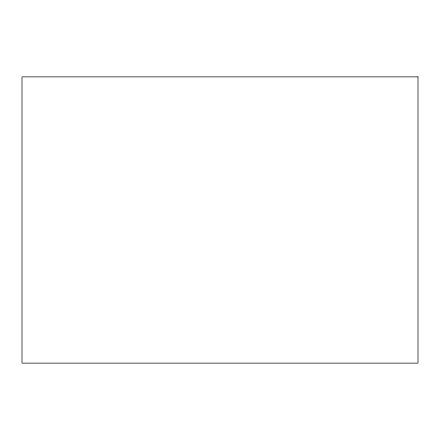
<?xml version="1.0" encoding="UTF-8"?>
<svg xmlns="http://www.w3.org/2000/svg" width="440" height="440" viewBox="0 0 440 440"><rect width="100%" height="100%" fill="white"/><g stroke="black" fill="none" stroke-linecap="round" stroke-linejoin="round"><path stroke-width="0.66" d="M418 76.868L22 76.868L22 363.132L418 363.132L418 76.868"/></g></svg>
